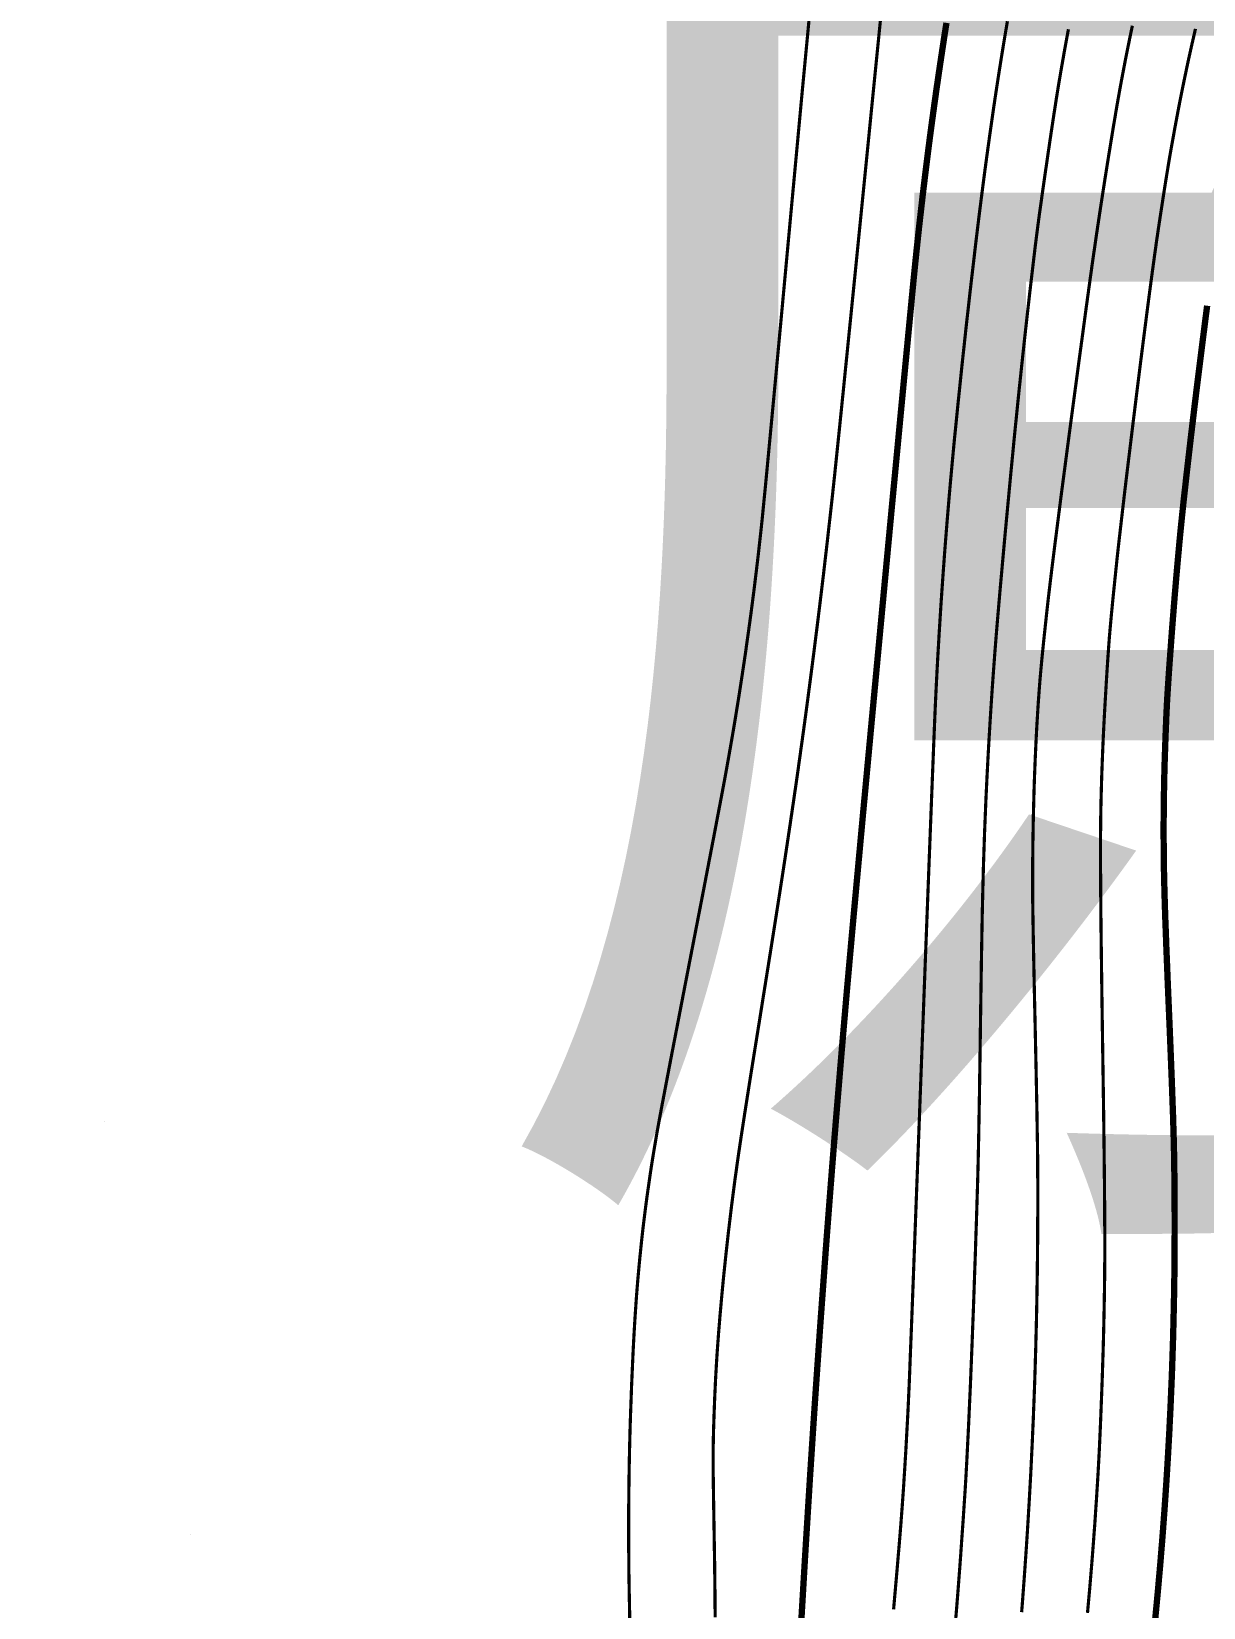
# Model space of a CAD drawing. Extents: x 36524600 to 36525730, y 2746759 to 2747713.
# Drawn here: x 36524988.77 to 36525016.6, y 2747498.03 to 2747535.47 of the extents above; entities that cross this region are included whole.
import ezdxf

# ---------------------------------------------------------------- set-up
doc = ezdxf.new("R2010")
doc.units = 0
doc.header["$LTSCALE"] = 1000
doc.header["$MEASUREMENT"] = 0
for name, color, linetype in [('0-规划文字', 7, 'Continuous'), ('DGX', 251, 'Continuous'), ('DMTZ', 3, 'Continuous')]:
    doc.layers.add(name, color=color, linetype=linetype)
doc.styles.add('黑体', font='simhei.ttf')
doc.linetypes.add('10421', pattern='A,2,[150,AAA.SHX,S=0.5,R=0,X=0,Y=0.5],1e-11', length=2)

# ---------------------------------------------------------------- blocks, each defined once
blk = doc.blocks.new('dxt')
at = {"layer": 'DGX', "color": 253, "linetype": 'Continuous', "flags": 128}
for points, const_width in [([(36525015.451, 2747497.675), (36525015.485, 2747498.027), (36525015.513, 2747498.323), (36525015.535, 2747498.565), (36525015.554, 2747498.779), (36525015.573, 2747498.993), (36525015.591, 2747499.207), (36525015.608, 2747499.422), (36525015.626, 2747499.636), (36525015.642, 2747499.85), (36525015.658, 2747500.065), (36525015.674, 2747500.279), (36525015.689, 2747500.493), (36525015.704, 2747500.708), (36525015.718, 2747500.922), (36525015.732, 2747501.137), (36525015.745, 2747501.351), (36525015.758, 2747501.566), (36525015.77, 2747501.78), (36525015.782, 2747501.995), (36525015.794, 2747502.21), (36525015.804, 2747502.424), (36525015.815, 2747502.639), (36525015.825, 2747502.854), (36525015.834, 2747503.069), (36525015.843, 2747503.283), (36525015.852, 2747503.498), (36525015.86, 2747503.713), (36525015.867, 2747503.928), (36525015.874, 2747504.143), (36525015.881, 2747504.358), (36525015.887, 2747504.572), (36525015.892, 2747504.787), (36525015.897, 2747505.002), (36525015.902, 2747505.217), (36525015.906, 2747505.432), (36525015.91, 2747505.647), (36525015.913, 2747505.862), (36525015.915, 2747506.077), (36525015.917, 2747506.292), (36525015.919, 2747506.507), (36525015.92, 2747506.722), (36525015.921, 2747506.937), (36525015.921, 2747507.152), (36525015.921, 2747507.367), (36525015.92, 2747507.581), (36525015.919, 2747507.796), (36525015.917, 2747508.011), (36525015.915, 2747508.226), (36525015.912, 2747508.441), (36525015.909, 2747508.656), (36525015.905, 2747508.871), (36525015.9, 2747509.106), (36525015.892, 2747509.381), (36525015.883, 2747509.697), (36525015.87, 2747510.053), (36525015.856, 2747510.448), (36525015.839, 2747510.885), (36525015.82, 2747511.361), (36525015.799, 2747511.877), (36525015.777, 2747512.394), (36525015.757, 2747512.87), (36525015.74, 2747513.306), (36525015.724, 2747513.702), (36525015.711, 2747514.058), (36525015.699, 2747514.373), (36525015.69, 2747514.648), (36525015.683, 2747514.883), (36525015.677, 2747515.098), (36525015.672, 2747515.313), (36525015.667, 2747515.528), (36525015.664, 2747515.743), (36525015.662, 2747515.958), (36525015.66, 2747516.172), (36525015.659, 2747516.387), (36525015.659, 2747516.602), (36525015.66, 2747516.817), (36525015.662, 2747517.032), (36525015.665, 2747517.247), (36525015.668, 2747517.462), (36525015.672, 2747517.676), (36525015.677, 2747517.891), (36525015.683, 2747518.106), (36525015.69, 2747518.321), (36525015.697, 2747518.529), (36525015.704, 2747518.724), (36525015.711, 2747518.905), (36525015.718, 2747519.073), (36525015.724, 2747519.227), (36525015.731, 2747519.368), (36525015.737, 2747519.495), (36525015.743, 2747519.609), (36525015.75, 2747519.723), (36525015.758, 2747519.849), (36525015.767, 2747519.988), (36525015.777, 2747520.14), (36525015.788, 2747520.305), (36525015.801, 2747520.482), (36525015.815, 2747520.672), (36525015.83, 2747520.875), (36525015.845, 2747521.081), (36525015.86, 2747521.281), (36525015.875, 2747521.474), (36525015.89, 2747521.661), (36525015.904, 2747521.841), (36525015.918, 2747522.015), (36525015.932, 2747522.183), (36525015.946, 2747522.344), (36525015.959, 2747522.502), (36525015.973, 2747522.66), (36525015.987, 2747522.818), (36525016.001, 2747522.976), (36525016.016, 2747523.134), (36525016.03, 2747523.292), (36525016.045, 2747523.45), (36525016.06, 2747523.608), (36525016.077, 2747523.776), (36525016.096, 2747523.963), (36525016.118, 2747524.17), (36525016.142, 2747524.397), (36525016.17, 2747524.643), (36525016.199, 2747524.909), (36525016.232, 2747525.195), (36525016.267, 2747525.5), (36525016.305, 2747525.83), (36525016.348, 2747526.189), (36525016.394, 2747526.577), (36525016.445, 2747526.995), (36525016.501, 2747527.441), (36525016.56, 2747527.917), (36525016.624, 2747528.422), (36525016.692, 2747528.956)], 0.15), ([(36525014.916, 2747535.608), (36525014.887, 2747535.467), (36525014.857, 2747535.326), (36525014.829, 2747535.185), (36525014.8, 2747535.043), (36525014.772, 2747534.902), (36525014.744, 2747534.761), (36525014.717, 2747534.619), (36525014.69, 2747534.477), (36525014.663, 2747534.336), (36525014.637, 2747534.194), (36525014.611, 2747534.052), (36525014.586, 2747533.91), (36525014.559, 2747533.759), (36525014.53, 2747533.591), (36525014.499, 2747533.404), (36525014.464, 2747533.2), (36525014.428, 2747532.977), (36525014.389, 2747532.737), (36525014.347, 2747532.479), (36525014.303, 2747532.203), (36525014.258, 2747531.918), (36525014.214, 2747531.633), (36525014.17, 2747531.348), (36525014.127, 2747531.063), (36525014.084, 2747530.778), (36525014.042, 2747530.492), (36525014.001, 2747530.207), (36525013.96, 2747529.921), (36525013.916, 2747529.607), (36525013.865, 2747529.235), (36525013.806, 2747528.807), (36525013.741, 2747528.321), (36525013.667, 2747527.778), (36525013.587, 2747527.178), (36525013.499, 2747526.52), (36525013.404, 2747525.805), (36525013.31, 2747525.09), (36525013.223, 2747524.43), (36525013.146, 2747523.826), (36525013.076, 2747523.278), (36525013.014, 2747522.785), (36525012.961, 2747522.348), (36525012.916, 2747521.967), (36525012.88, 2747521.641), (36525012.849, 2747521.352), (36525012.82, 2747521.082), (36525012.794, 2747520.831), (36525012.771, 2747520.598), (36525012.751, 2747520.384), (36525012.733, 2747520.188), (36525012.718, 2747520.011), (36525012.706, 2747519.852), (36525012.695, 2747519.703), (36525012.684, 2747519.553), (36525012.674, 2747519.404), (36525012.665, 2747519.255), (36525012.656, 2747519.105), (36525012.647, 2747518.955), (36525012.639, 2747518.806), (36525012.631, 2747518.656), (36525012.624, 2747518.507), (36525012.617, 2747518.357), (36525012.61, 2747518.207), (36525012.604, 2747518.058), (36525012.598, 2747517.908), (36525012.592, 2747517.758), (36525012.587, 2747517.609), (36525012.582, 2747517.459), (36525012.578, 2747517.309), (36525012.574, 2747517.159), (36525012.57, 2747517.009), (36525012.566, 2747516.86), (36525012.563, 2747516.71), (36525012.56, 2747516.56), (36525012.558, 2747516.41), (36525012.555, 2747516.26), (36525012.553, 2747516.111), (36525012.552, 2747515.961), (36525012.55, 2747515.811), (36525012.549, 2747515.661), (36525012.548, 2747515.511), (36525012.548, 2747515.361), (36525012.548, 2747515.212), (36525012.548, 2747515.062), (36525012.549, 2747514.882), (36525012.552, 2747514.641), (36525012.557, 2747514.34), (36525012.563, 2747513.979), (36525012.571, 2747513.557), (36525012.581, 2747513.074), (36525012.592, 2747512.532), (36525012.606, 2747511.928), (36525012.619, 2747511.321), (36525012.631, 2747510.766), (36525012.641, 2747510.262), (36525012.65, 2747509.811), (36525012.656, 2747509.412), (36525012.662, 2747509.066), (36525012.666, 2747508.771), (36525012.668, 2747508.528), (36525012.669, 2747508.312), (36525012.67, 2747508.095), (36525012.67, 2747507.879), (36525012.67, 2747507.663), (36525012.67, 2747507.446), (36525012.669, 2747507.23), (36525012.668, 2747507.013), (36525012.667, 2747506.797), (36525012.665, 2747506.58), (36525012.663, 2747506.364), (36525012.66, 2747506.147), (36525012.658, 2747505.931), (36525012.654, 2747505.714), (36525012.651, 2747505.498), (36525012.647, 2747505.281), (36525012.643, 2747505.065), (36525012.638, 2747504.848), (36525012.633, 2747504.632), (36525012.627, 2747504.416), (36525012.622, 2747504.199), (36525012.615, 2747503.983), (36525012.609, 2747503.766), (36525012.602, 2747503.55), (36525012.595, 2747503.334), (36525012.587, 2747503.117), (36525012.579, 2747502.901), (36525012.57, 2747502.685), (36525012.562, 2747502.468), (36525012.552, 2747502.252), (36525012.543, 2747502.036), (36525012.533, 2747501.82), (36525012.522, 2747501.603), (36525012.512, 2747501.387), (36525012.501, 2747501.171), (36525012.489, 2747500.955), (36525012.477, 2747500.739), (36525012.465, 2747500.523), (36525012.452, 2747500.307), (36525012.439, 2747500.09), (36525012.426, 2747499.874), (36525012.412, 2747499.658), (36525012.398, 2747499.442), (36525012.383, 2747499.226), (36525012.368, 2747499.01), (36525012.353, 2747498.794), (36525012.337, 2747498.579), (36525012.321, 2747498.363), (36525012.305, 2747498.147), (36525012.287, 2747497.92)], 0.075), ([(36525013.851, 2747497.903), (36525013.883, 2747498.257), (36525013.908, 2747498.536), (36525013.925, 2747498.741), (36525013.939, 2747498.908), (36525013.953, 2747499.076), (36525013.966, 2747499.244), (36525013.979, 2747499.412), (36525013.992, 2747499.58), (36525014.004, 2747499.748), (36525014.017, 2747499.916), (36525014.029, 2747500.084), (36525014.04, 2747500.252), (36525014.051, 2747500.42), (36525014.063, 2747500.588), (36525014.073, 2747500.756), (36525014.084, 2747500.924), (36525014.094, 2747501.092), (36525014.104, 2747501.26), (36525014.113, 2747501.429), (36525014.123, 2747501.607), (36525014.133, 2747501.807), (36525014.143, 2747502.028), (36525014.154, 2747502.27), (36525014.165, 2747502.533), (36525014.176, 2747502.817), (36525014.188, 2747503.122), (36525014.2, 2747503.448), (36525014.211, 2747503.784), (36525014.222, 2747504.121), (36525014.231, 2747504.458), (36525014.239, 2747504.794), (36525014.246, 2747505.131), (36525014.252, 2747505.468), (36525014.257, 2747505.805), (36525014.26, 2747506.141), (36525014.262, 2747506.521), (36525014.261, 2747506.987), (36525014.258, 2747507.538), (36525014.253, 2747508.176), (36525014.245, 2747508.899), (36525014.235, 2747509.709), (36525014.222, 2747510.604), (36525014.207, 2747511.585), (36525014.193, 2747512.564), (36525014.181, 2747513.453), (36525014.171, 2747514.251), (36525014.165, 2747514.959), (36525014.161, 2747515.577), (36525014.16, 2747516.104), (36525014.162, 2747516.541), (36525014.166, 2747516.887), (36525014.172, 2747517.188), (36525014.18, 2747517.49), (36525014.189, 2747517.791), (36525014.2, 2747518.092), (36525014.212, 2747518.393), (36525014.225, 2747518.694), (36525014.24, 2747518.995), (36525014.256, 2747519.296), (36525014.273, 2747519.587), (36525014.289, 2747519.86), (36525014.304, 2747520.114), (36525014.319, 2747520.349), (36525014.333, 2747520.565), (36525014.347, 2747520.762), (36525014.36, 2747520.94), (36525014.372, 2747521.1), (36525014.386, 2747521.26), (36525014.402, 2747521.438), (36525014.42, 2747521.635), (36525014.441, 2747521.85), (36525014.464, 2747522.085), (36525014.49, 2747522.338), (36525014.518, 2747522.609), (36525014.548, 2747522.9), (36525014.583, 2747523.224), (36525014.626, 2747523.599), (36525014.675, 2747524.023), (36525014.73, 2747524.498), (36525014.793, 2747525.022), (36525014.863, 2747525.597), (36525014.939, 2747526.221), (36525015.022, 2747526.895), (36525015.106, 2747527.568), (36525015.185, 2747528.189), (36525015.258, 2747528.757), (36525015.325, 2747529.273), (36525015.387, 2747529.736), (36525015.443, 2747530.147), (36525015.493, 2747530.505), (36525015.538, 2747530.811), (36525015.579, 2747531.082), (36525015.618, 2747531.335), (36525015.654, 2747531.571), (36525015.688, 2747531.789), (36525015.72, 2747531.99), (36525015.75, 2747532.173), (36525015.777, 2747532.338), (36525015.802, 2747532.487), (36525015.826, 2747532.626), (36525015.851, 2747532.765), (36525015.876, 2747532.904), (36525015.901, 2747533.043), (36525015.926, 2747533.182), (36525015.952, 2747533.321), (36525015.978, 2747533.46), (36525016.004, 2747533.599), (36525016.031, 2747533.738), (36525016.058, 2747533.877), (36525016.086, 2747534.015), (36525016.114, 2747534.154), (36525016.142, 2747534.292), (36525016.171, 2747534.43), (36525016.2, 2747534.569), (36525016.229, 2747534.707), (36525016.259, 2747534.845), (36525016.29, 2747534.983), (36525016.32, 2747535.121), (36525016.352, 2747535.259), (36525016.383, 2747535.396), (36525016.415, 2747535.534)], 0.075), ([(36525010.718, 2747497.712), (36525010.744, 2747498.026), (36525010.769, 2747498.34), (36525010.793, 2747498.655), (36525010.817, 2747498.969), (36525010.84, 2747499.283), (36525010.861, 2747499.588), (36525010.881, 2747499.873), (36525010.9, 2747500.138), (36525010.916, 2747500.384), (36525010.931, 2747500.61), (36525010.945, 2747500.816), (36525010.956, 2747501.003), (36525010.966, 2747501.17), (36525010.975, 2747501.336), (36525010.985, 2747501.519), (36525010.995, 2747501.72), (36525011.006, 2747501.938), (36525011.018, 2747502.173), (36525011.03, 2747502.425), (36525011.042, 2747502.695), (36525011.055, 2747502.982), (36525011.069, 2747503.287), (36525011.082, 2747503.612), (36525011.096, 2747503.957), (36525011.111, 2747504.322), (36525011.125, 2747504.706), (36525011.141, 2747505.11), (36525011.156, 2747505.533), (36525011.171, 2747505.977), (36525011.187, 2747506.416), (36525011.2, 2747506.827), (36525011.213, 2747507.209), (36525011.224, 2747507.563), (36525011.234, 2747507.889), (36525011.243, 2747508.186), (36525011.25, 2747508.455), (36525011.256, 2747508.696), (36525011.261, 2747508.941), (36525011.267, 2747509.222), (36525011.273, 2747509.539), (36525011.279, 2747509.893), (36525011.286, 2747510.282), (36525011.292, 2747510.708), (36525011.299, 2747511.171), (36525011.306, 2747511.669), (36525011.313, 2747512.17), (36525011.32, 2747512.64), (36525011.327, 2747513.079), (36525011.333, 2747513.488), (36525011.34, 2747513.865), (36525011.346, 2747514.212), (36525011.352, 2747514.527), (36525011.359, 2747514.812), (36525011.365, 2747515.081), (36525011.372, 2747515.35), (36525011.379, 2747515.62), (36525011.388, 2747515.889), (36525011.397, 2747516.158), (36525011.406, 2747516.427), (36525011.417, 2747516.696), (36525011.428, 2747516.965), (36525011.439, 2747517.234), (36525011.452, 2747517.504), (36525011.465, 2747517.773), (36525011.479, 2747518.041), (36525011.493, 2747518.31), (36525011.508, 2747518.579), (36525011.524, 2747518.848), (36525011.54, 2747519.117), (36525011.557, 2747519.386), (36525011.575, 2747519.655), (36525011.593, 2747519.923), (36525011.612, 2747520.192), (36525011.632, 2747520.46), (36525011.652, 2747520.729), (36525011.673, 2747520.997), (36525011.695, 2747521.266), (36525011.718, 2747521.542), (36525011.743, 2747521.833), (36525011.769, 2747522.14), (36525011.798, 2747522.461), (36525011.828, 2747522.798), (36525011.86, 2747523.15), (36525011.893, 2747523.517), (36525011.929, 2747523.9), (36525011.965, 2747524.283), (36525012, 2747524.655), (36525012.034, 2747525.015), (36525012.068, 2747525.363), (36525012.1, 2747525.698), (36525012.132, 2747526.021), (36525012.164, 2747526.332), (36525012.194, 2747526.632), (36525012.224, 2747526.925), (36525012.255, 2747527.218), (36525012.286, 2747527.51), (36525012.317, 2747527.803), (36525012.349, 2747528.096), (36525012.381, 2747528.389), (36525012.414, 2747528.682), (36525012.447, 2747528.975), (36525012.479, 2747529.258), (36525012.51, 2747529.524), (36525012.539, 2747529.771), (36525012.566, 2747529.999), (36525012.591, 2747530.209), (36525012.614, 2747530.401), (36525012.636, 2747530.575), (36525012.656, 2747530.73), (36525012.676, 2747530.884), (36525012.699, 2747531.058), (36525012.725, 2747531.249), (36525012.755, 2747531.458), (36525012.787, 2747531.686), (36525012.822, 2747531.931), (36525012.86, 2747532.195), (36525012.901, 2747532.477), (36525012.942, 2747532.759), (36525012.981, 2747533.023), (36525013.018, 2747533.268), (36525013.052, 2747533.495), (36525013.085, 2747533.704), (36525013.114, 2747533.895), (36525013.142, 2747534.067), (36525013.167, 2747534.222), (36525013.192, 2747534.367), (36525013.216, 2747534.512), (36525013.241, 2747534.656), (36525013.267, 2747534.801), (36525013.292, 2747534.946), (36525013.318, 2747535.091), (36525013.344, 2747535.235), (36525013.371, 2747535.38), (36525013.398, 2747535.524)], 0.075), ([(36525011.949, 2747535.715), (36525011.899, 2747535.42), (36525011.85, 2747535.124), (36525011.802, 2747534.828), (36525011.755, 2747534.532), (36525011.709, 2747534.236), (36525011.664, 2747533.939), (36525011.62, 2747533.643), (36525011.577, 2747533.346), (36525011.535, 2747533.049), (36525011.494, 2747532.752), (36525011.453, 2747532.455), (36525011.413, 2747532.158), (36525011.374, 2747531.86), (36525011.336, 2747531.563), (36525011.298, 2747531.265), (36525011.261, 2747530.968), (36525011.225, 2747530.67), (36525011.189, 2747530.372), (36525011.155, 2747530.078), (36525011.121, 2747529.789), (36525011.088, 2747529.506), (36525011.056, 2747529.229), (36525011.026, 2747528.959), (36525010.996, 2747528.694), (36525010.967, 2747528.436), (36525010.94, 2747528.183), (36525010.913, 2747527.932), (36525010.885, 2747527.678), (36525010.858, 2747527.421), (36525010.831, 2747527.16), (36525010.804, 2747526.897), (36525010.776, 2747526.631), (36525010.749, 2747526.361), (36525010.722, 2747526.089), (36525010.694, 2747525.815), (36525010.668, 2747525.541), (36525010.642, 2747525.267), (36525010.617, 2747524.992), (36525010.592, 2747524.718), (36525010.568, 2747524.444), (36525010.545, 2747524.17), (36525010.522, 2747523.895), (36525010.5, 2747523.621), (36525010.478, 2747523.346), (36525010.457, 2747523.072), (36525010.437, 2747522.797), (36525010.417, 2747522.523), (36525010.398, 2747522.248), (36525010.379, 2747521.973), (36525010.361, 2747521.698), (36525010.344, 2747521.424), (36525010.327, 2747521.149), (36525010.311, 2747520.874), (36525010.295, 2747520.599), (36525010.28, 2747520.324), (36525010.266, 2747520.049), (36525010.252, 2747519.774), (36525010.239, 2747519.499), (36525010.223, 2747519.128), (36525010.2, 2747518.566), (36525010.17, 2747517.811), (36525010.133, 2747516.865), (36525010.089, 2747515.728), (36525010.038, 2747514.398), (36525009.98, 2747512.877), (36525009.915, 2747511.164), (36525009.851, 2747509.458), (36525009.794, 2747507.958), (36525009.745, 2747506.663), (36525009.704, 2747505.573), (36525009.67, 2747504.689), (36525009.643, 2747504.01), (36525009.625, 2747503.536), (36525009.614, 2747503.268), (36525009.606, 2747503.103), (36525009.599, 2747502.938), (36525009.591, 2747502.772), (36525009.583, 2747502.607), (36525009.574, 2747502.442), (36525009.565, 2747502.277), (36525009.556, 2747502.111), (36525009.547, 2747501.946), (36525009.538, 2747501.781), (36525009.528, 2747501.616), (36525009.518, 2747501.451), (36525009.508, 2747501.285), (36525009.497, 2747501.12), (36525009.487, 2747500.955), (36525009.476, 2747500.79), (36525009.464, 2747500.625), (36525009.452, 2747500.449), (36525009.437, 2747500.253), (36525009.421, 2747500.037), (36525009.402, 2747499.8), (36525009.381, 2747499.542), (36525009.357, 2747499.264), (36525009.332, 2747498.965), (36525009.304, 2747498.645), (36525009.275, 2747498.316), (36525009.246, 2747497.986)], 0.075), ([(36525007.038, 2747497.42), (36525007.072, 2747498.014), (36525007.108, 2747498.622), (36525007.144, 2747499.236), (36525007.182, 2747499.851), (36525007.22, 2747500.466), (36525007.258, 2747501.081), (36525007.298, 2747501.696), (36525007.338, 2747502.311), (36525007.379, 2747502.925), (36525007.421, 2747503.54), (36525007.464, 2747504.154), (36525007.507, 2747504.769), (36525007.552, 2747505.383), (36525007.597, 2747505.998), (36525007.642, 2747506.612), (36525007.689, 2747507.226), (36525007.736, 2747507.84), (36525007.784, 2747508.455), (36525007.833, 2747509.069), (36525007.883, 2747509.683), (36525007.934, 2747510.297), (36525007.985, 2747510.911), (36525008.037, 2747511.524), (36525008.09, 2747512.138), (36525008.143, 2747512.752), (36525008.198, 2747513.365), (36525008.259, 2747514.045), (36525008.333, 2747514.856), (36525008.42, 2747515.799), (36525008.519, 2747516.874), (36525008.632, 2747518.081), (36525008.757, 2747519.42), (36525008.895, 2747520.89), (36525009.046, 2747522.493), (36525009.195, 2747524.074), (36525009.329, 2747525.48), (36525009.446, 2747526.712), (36525009.547, 2747527.769), (36525009.632, 2747528.652), (36525009.7, 2747529.36), (36525009.753, 2747529.894), (36525009.79, 2747530.253), (36525009.819, 2747530.525), (36525009.848, 2747530.797), (36525009.879, 2747531.069), (36525009.91, 2747531.341), (36525009.941, 2747531.612), (36525009.974, 2747531.884), (36525010.007, 2747532.155), (36525010.041, 2747532.427), (36525010.075, 2747532.698), (36525010.11, 2747532.969), (36525010.146, 2747533.24), (36525010.183, 2747533.511), (36525010.22, 2747533.782), (36525010.258, 2747534.053), (36525010.297, 2747534.324), (36525010.337, 2747534.595), (36525010.377, 2747534.865), (36525010.418, 2747535.135), (36525010.459, 2747535.406), (36525010.502, 2747535.676)], 0.15), ([(36525005.008, 2747497.801), (36525005.006, 2747498.14), (36525005.003, 2747498.478), (36525004.999, 2747498.816), (36525004.995, 2747499.154), (36525004.989, 2747499.492), (36525004.984, 2747499.814), (36525004.979, 2747500.105), (36525004.975, 2747500.363), (36525004.971, 2747500.591), (36525004.968, 2747500.787), (36525004.966, 2747500.951), (36525004.964, 2747501.083), (36525004.963, 2747501.185), (36525004.963, 2747501.27), (36525004.962, 2747501.355), (36525004.962, 2747501.441), (36525004.962, 2747501.526), (36525004.962, 2747501.611), (36525004.962, 2747501.696), (36525004.963, 2747501.782), (36525004.963, 2747501.867), (36525004.964, 2747501.958), (36525004.966, 2747502.059), (36525004.969, 2747502.171), (36525004.972, 2747502.294), (36525004.977, 2747502.427), (36525004.981, 2747502.571), (36525004.987, 2747502.725), (36525004.993, 2747502.89), (36525005, 2747503.061), (36525005.008, 2747503.231), (36525005.016, 2747503.402), (36525005.025, 2747503.572), (36525005.035, 2747503.743), (36525005.045, 2747503.913), (36525005.056, 2747504.083), (36525005.068, 2747504.254), (36525005.081, 2747504.426), (36525005.094, 2747504.602), (36525005.109, 2747504.782), (36525005.124, 2747504.966), (36525005.141, 2747505.154), (36525005.158, 2747505.346), (36525005.176, 2747505.542), (36525005.195, 2747505.742), (36525005.215, 2747505.943), (36525005.236, 2747506.145), (36525005.257, 2747506.346), (36525005.279, 2747506.548), (36525005.301, 2747506.749), (36525005.324, 2747506.951), (36525005.348, 2747507.152), (36525005.372, 2747507.353), (36525005.396, 2747507.554), (36525005.422, 2747507.755), (36525005.448, 2747507.956), (36525005.474, 2747508.157), (36525005.502, 2747508.358), (36525005.53, 2747508.559), (36525005.558, 2747508.759), (36525005.588, 2747508.96), (36525005.621, 2747509.183), (36525005.662, 2747509.45), (36525005.71, 2747509.763), (36525005.766, 2747510.12), (36525005.829, 2747510.522), (36525005.9, 2747510.968), (36525005.979, 2747511.46), (36525006.065, 2747511.996), (36525006.152, 2747512.543), (36525006.236, 2747513.068), (36525006.316, 2747513.57), (36525006.392, 2747514.051), (36525006.464, 2747514.508), (36525006.532, 2747514.944), (36525006.596, 2747515.357), (36525006.656, 2747515.748), (36525006.713, 2747516.128), (36525006.77, 2747516.507), (36525006.826, 2747516.887), (36525006.882, 2747517.267), (36525006.937, 2747517.647), (36525006.991, 2747518.028), (36525007.044, 2747518.408), (36525007.097, 2747518.788), (36525007.149, 2747519.169), (36525007.2, 2747519.549), (36525007.25, 2747519.93), (36525007.3, 2747520.311), (36525007.349, 2747520.692), (36525007.397, 2747521.073), (36525007.445, 2747521.454), (36525007.492, 2747521.835), (36525007.538, 2747522.216), (36525007.584, 2747522.598), (36525007.628, 2747522.979), (36525007.672, 2747523.36), (36525007.715, 2747523.742), (36525007.758, 2747524.124), (36525007.8, 2747524.505), (36525007.841, 2747524.887), (36525007.891, 2747525.368), (36525007.961, 2747526.045), (36525008.05, 2747526.919), (36525008.158, 2747527.99), (36525008.286, 2747529.258), (36525008.433, 2747530.723), (36525008.599, 2747532.385), (36525008.784, 2747534.244), (36525008.968, 2747536.084)], 0.075), ([(36525002.981, 2747497.75), (36525002.973, 2747498.137), (36525002.967, 2747498.447), (36525002.963, 2747498.681), (36525002.96, 2747498.875), (36525002.958, 2747499.07), (36525002.957, 2747499.265), (36525002.956, 2747499.459), (36525002.955, 2747499.654), (36525002.955, 2747499.849), (36525002.955, 2747500.043), (36525002.955, 2747500.238), (36525002.956, 2747500.433), (36525002.958, 2747500.627), (36525002.96, 2747500.822), (36525002.962, 2747501.017), (36525002.965, 2747501.211), (36525002.968, 2747501.406), (36525002.972, 2747501.601), (36525002.976, 2747501.795), (36525002.981, 2747501.992), (36525002.986, 2747502.194), (36525002.992, 2747502.4), (36525002.999, 2747502.611), (36525003.007, 2747502.827), (36525003.015, 2747503.047), (36525003.023, 2747503.272), (36525003.033, 2747503.501), (36525003.043, 2747503.729), (36525003.053, 2747503.951), (36525003.063, 2747504.165), (36525003.074, 2747504.372), (36525003.085, 2747504.572), (36525003.096, 2747504.765), (36525003.108, 2747504.951), (36525003.12, 2747505.13), (36525003.132, 2747505.305), (36525003.145, 2747505.481), (36525003.159, 2747505.656), (36525003.173, 2747505.831), (36525003.189, 2747506.006), (36525003.205, 2747506.181), (36525003.222, 2747506.356), (36525003.24, 2747506.531), (36525003.258, 2747506.706), (36525003.277, 2747506.881), (36525003.297, 2747507.056), (36525003.318, 2747507.23), (36525003.34, 2747507.405), (36525003.362, 2747507.579), (36525003.385, 2747507.753), (36525003.409, 2747507.927), (36525003.434, 2747508.101), (36525003.459, 2747508.275), (36525003.485, 2747508.449), (36525003.512, 2747508.623), (36525003.54, 2747508.797), (36525003.569, 2747508.97), (36525003.598, 2747509.143), (36525003.628, 2747509.317), (36525003.667, 2747509.533), (36525003.723, 2747509.837), (36525003.797, 2747510.227), (36525003.888, 2747510.705), (36525003.996, 2747511.269), (36525004.122, 2747511.92), (36525004.264, 2747512.658), (36525004.424, 2747513.483), (36525004.585, 2747514.312), (36525004.731, 2747515.064), (36525004.86, 2747515.738), (36525004.975, 2747516.334), (36525005.073, 2747516.852), (36525005.157, 2747517.292), (36525005.225, 2747517.654), (36525005.277, 2747517.939), (36525005.321, 2747518.185), (36525005.364, 2747518.43), (36525005.407, 2747518.676), (36525005.449, 2747518.922), (36525005.49, 2747519.169), (36525005.53, 2747519.415), (36525005.57, 2747519.661), (36525005.608, 2747519.908), (36525005.646, 2747520.155), (36525005.683, 2747520.401), (36525005.72, 2747520.648), (36525005.755, 2747520.895), (36525005.79, 2747521.142), (36525005.824, 2747521.39), (36525005.858, 2747521.637), (36525005.89, 2747521.884), (36525005.922, 2747522.132), (36525005.953, 2747522.38), (36525005.983, 2747522.627), (36525006.013, 2747522.875), (36525006.042, 2747523.123), (36525006.069, 2747523.371), (36525006.097, 2747523.619), (36525006.123, 2747523.867), (36525006.156, 2747524.199), (36525006.205, 2747524.696), (36525006.268, 2747525.36), (36525006.346, 2747526.189), (36525006.44, 2747527.185), (36525006.548, 2747528.347), (36525006.671, 2747529.675), (36525006.809, 2747531.169), (36525006.949, 2747532.673), (36525007.075, 2747534.031), (36525007.19, 2747535.241), (36525007.291, 2747536.306)], 0.075)]:
    blk.add_lwpolyline(points, dxfattribs=dict(at, const_width=const_width))
at = {"layer": 'DMTZ', "color": 253, "linetype": '10421', "const_width": 0.0000022, "elevation": 200, "flags": 128}
blk.add_lwpolyline([(36525114.148, 2747383.161), (36525113.93, 2747393.056), (36525113.598, 2747394.726), (36525110.478, 2747400.496), (36525108.325, 2747403.033), (36525107.139, 2747403.97), (36525105.63, 2747404.49), (36525101.725, 2747404.637), (36525096.889, 2747406.254), (36525094.174, 2747406.302), (36525090.954, 2747407.008), (36525086.634, 2747406.762), (36525085.217, 2747405.937), (36525084.346, 2747404.786), (36525083.404, 2747404.624), (36525076.998, 2747406.798), (36525067.252, 2747408.51), (36525061.551, 2747408.579), (36525058.074, 2747407.666), (36525053.009, 2747405.353), (36525048.603, 2747404.042), (36525043.307, 2747402.597), (36525041.076, 2747402.386), (36525039.057, 2747402.288), (36525036.747, 2747403.691), (36525035.48, 2747405.753), (36525033.307, 2747412.778), (36525029.013, 2747421.757), (36525025.247, 2747425.488), (36525021.012, 2747428.756), (36525015.032, 2747433.661), (36525012.836, 2747435.594), (36525010.222, 2747438.541), (36525008.767, 2747440.5), (36525005.691, 2747446.309), (36525004.521, 2747449.922), (36525004.103, 2747453.218), (36525004.158, 2747457.366), (36525004.346, 2747461.068), (36525003.833, 2747466.322), (36524999.172, 2747478.694), (36524996.93, 2747482.765), (36524994.423, 2747491.584), (36524992.957, 2747497.838), (36524991.208, 2747506.075), (36524988.345, 2747520.412), (36524984.663, 2747529.207), (36524983.82, 2747532.506)], dxfattribs=at)

msp = doc.modelspace()

# ---------------------------------------------------------------- block references
msp.add_blockref('dxt', (0, 0))

# ---------------------------------------------------------------- texts
at = {"layer": '0-规划文字', "color": 1, "style": '黑体'}
msp.add_text('原始坐标 勿动', height=26.2869, dxfattribs=at).set_placement((36524999.159, 2747509.738))

doc.saveas('drawing.dxf')
